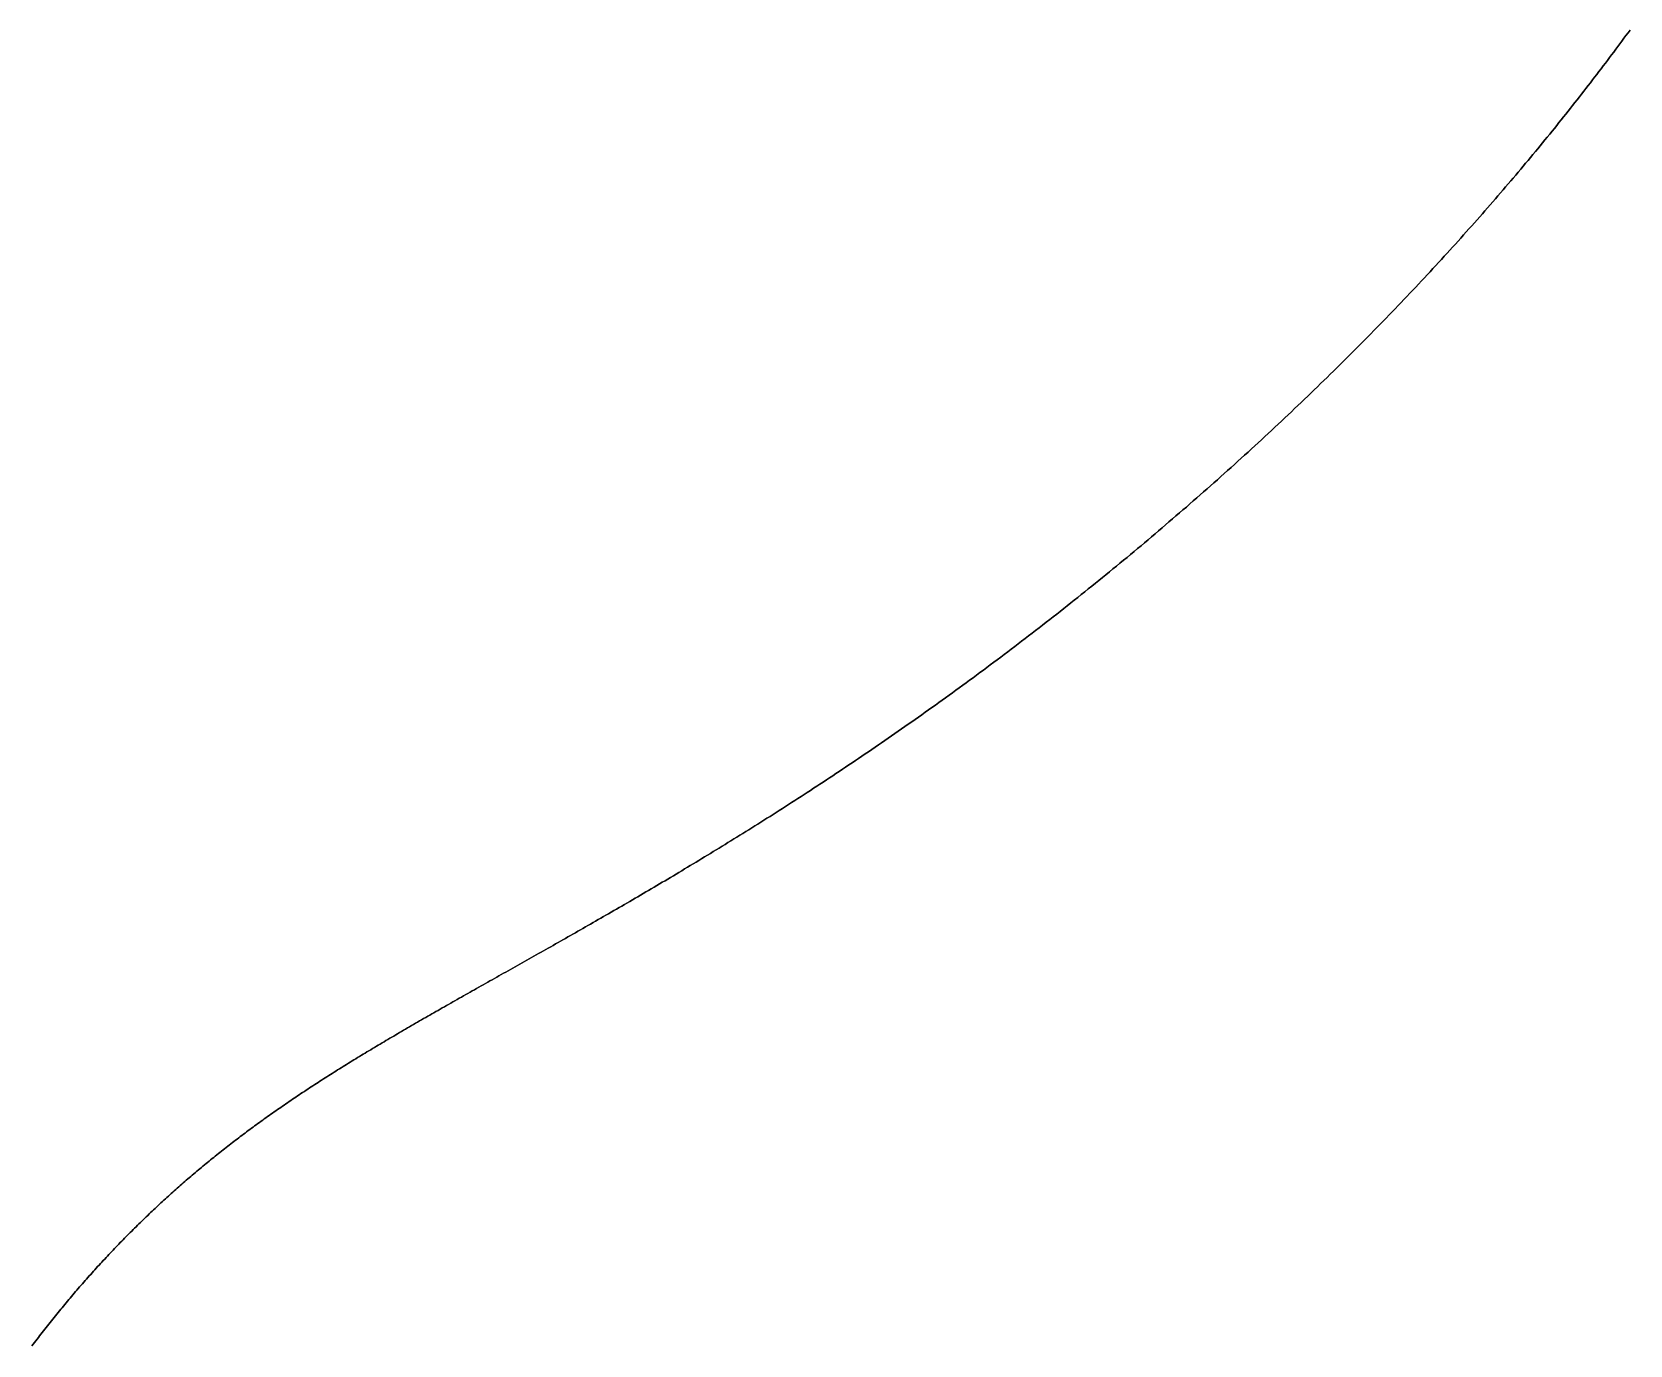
# Model space of a CAD drawing. Header units: inches. Extents: x 130170 to 284068, y 377793 to 804530.
# Drawn here: x 259881.2 to 259945.2, y 743717.8 to 743770.3 of the extents above; entities that cross this region are included whole.
import ezdxf

# ---------------------------------------------------------------- set-up
doc = ezdxf.new("R2010")
doc.units = ezdxf.units.IN
doc.header["$MEASUREMENT"] = 0
doc.layers.add('muni_il', color=7, linetype='Continuous')

msp = doc.modelspace()

# ---------------------------------------------------------------- linework, layer by layer
at = {"layer": 'muni_il'}
for points in [[(259881.204, 743717.744), (259881.255, 743717.811), (259881.306, 743717.879), (259881.358, 743717.947), (259881.409, 743718.014), (259881.461, 743718.081), (259881.512, 743718.148), (259881.564, 743718.215), (259881.616, 743718.282), (259881.668, 743718.349), (259881.72, 743718.416), (259881.772, 743718.482), (259881.825, 743718.549), (259881.877, 743718.615), (259881.93, 743718.681), (259881.983, 743718.747), (259882.035, 743718.813), (259882.088, 743718.879), (259882.141, 743718.945), (259882.194, 743719.01), (259882.248, 743719.076), (259882.301, 743719.141), (259882.354, 743719.206), (259882.408, 743719.271), (259882.462, 743719.336), (259882.515, 743719.401), (259882.569, 743719.466), (259882.623, 743719.53), (259882.677, 743719.594), (259882.731, 743719.659), (259882.785, 743719.723), (259882.84, 743719.787), (259882.894, 743719.851), (259882.949, 743719.914), (259883.003, 743719.978), (259883.058, 743720.041), (259883.113, 743720.104), (259883.168, 743720.167), (259883.223, 743720.231), (259883.278, 743720.293), (259883.333, 743720.356), (259883.388, 743720.419), (259883.443, 743720.481), (259883.499, 743720.543), (259883.554, 743720.605), (259883.61, 743720.667), (259883.666, 743720.729), (259883.721, 743720.791), (259883.777, 743720.852), (259883.833, 743720.914), (259883.889, 743720.975), (259883.945, 743721.036), (259884.001, 743721.097), (259884.057, 743721.158), (259884.114, 743721.218), (259884.17, 743721.279), (259884.227, 743721.339), (259884.283, 743721.399), (259884.34, 743721.459), (259884.396, 743721.519), (259884.453, 743721.579), (259884.51, 743721.638), (259884.567, 743721.698), (259884.624, 743721.757), (259884.681, 743721.816), (259884.738, 743721.875), (259884.795, 743721.934), (259884.853, 743721.993), (259884.91, 743722.051), (259884.967, 743722.11), (259885.025, 743722.168), (259885.082, 743722.226), (259885.14, 743722.284), (259885.198, 743722.341), (259885.255, 743722.399), (259885.313, 743722.456), (259885.371, 743722.514), (259885.429, 743722.571), (259885.487, 743722.628), (259885.545, 743722.685), (259885.603, 743722.741), (259885.662, 743722.798), (259885.72, 743722.854), (259885.778, 743722.911), (259885.837, 743722.966), (259885.895, 743723.022), (259885.954, 743723.078), (259886.013, 743723.134), (259886.071, 743723.189), (259886.13, 743723.245), (259886.189, 743723.3), (259886.248, 743723.355), (259886.307, 743723.41), (259886.366, 743723.464), (259886.425, 743723.519), (259886.484, 743723.573), (259886.543, 743723.627), (259886.603, 743723.682), (259886.662, 743723.736), (259886.722, 743723.789), (259886.781, 743723.843), (259886.841, 743723.897), (259886.9, 743723.95), (259886.96, 743724.003), (259887.02, 743724.056), (259887.08, 743724.109), (259887.14, 743724.162), (259887.2, 743724.215), (259887.26, 743724.267), (259887.32, 743724.32), (259887.38, 743724.372), (259887.441, 743724.424), (259887.501, 743724.476), (259887.561, 743724.528), (259887.622, 743724.579), (259887.683, 743724.631), (259887.743, 743724.682), (259887.804, 743724.734), (259887.865, 743724.785), (259887.926, 743724.836), (259887.987, 743724.887), (259888.048, 743724.938), (259888.109, 743724.988), (259888.17, 743725.039), (259888.232, 743725.089), (259888.293, 743725.139), (259888.355, 743725.19), (259888.416, 743725.239), (259888.478, 743725.289), (259888.54, 743725.339), (259888.602, 743725.389), (259888.663, 743725.438), (259888.726, 743725.488), (259888.788, 743725.537), (259888.85, 743725.586), (259888.912, 743725.635), (259888.974, 743725.684), (259889.037, 743725.733), (259889.1, 743725.782), (259889.162, 743725.831), (259889.225, 743725.879), (259889.288, 743725.927), (259889.351, 743725.976), (259889.414, 743726.024), (259889.477, 743726.072), (259889.541, 743726.12), (259889.604, 743726.168), (259889.668, 743726.216), (259889.731, 743726.264), (259889.795, 743726.311), (259889.859, 743726.359), (259889.923, 743726.406), (259889.987, 743726.453), (259890.051, 743726.501), (259890.115, 743726.548), (259890.18, 743726.595), (259890.244, 743726.642), (259890.309, 743726.689), (259890.374, 743726.736), (259890.438, 743726.782), (259890.503, 743726.829), (259890.569, 743726.876), (259890.634, 743726.922), (259890.699, 743726.969), (259890.765, 743727.015), (259890.83, 743727.061), (259890.896, 743727.108), (259890.962, 743727.154), (259891.028, 743727.2), (259891.094, 743727.246), (259891.161, 743727.292), (259891.227, 743727.338), (259891.294, 743727.384), (259891.361, 743727.43), (259891.428, 743727.476), (259891.495, 743727.521), (259891.562, 743727.567), (259891.629, 743727.613), (259891.697, 743727.658), (259891.764, 743727.704), (259891.832, 743727.749), (259891.9, 743727.795), (259891.968, 743727.84), (259892.036, 743727.885), (259892.105, 743727.931), (259892.173, 743727.976), (259892.242, 743728.021), (259892.311, 743728.067), (259892.38, 743728.112), (259892.449, 743728.157), (259892.519, 743728.202), (259892.588, 743728.247), (259892.658, 743728.292), (259892.728, 743728.337), (259892.798, 743728.382), (259892.868, 743728.427), (259892.939, 743728.473), (259893.009, 743728.518), (259893.08, 743728.563), (259893.151, 743728.608), (259893.222, 743728.653), (259893.294, 743728.698), (259893.365, 743728.743), (259893.437, 743728.788), (259893.509, 743728.833), (259893.581, 743728.878), (259893.653, 743728.923), (259893.726, 743728.968), (259893.798, 743729.013), (259893.871, 743729.058), (259893.944, 743729.103), (259894.018, 743729.148), (259894.091, 743729.193), (259894.165, 743729.238), (259894.238, 743729.283), (259894.312, 743729.329), (259894.387, 743729.374), (259894.461, 743729.419), (259894.536, 743729.464), (259894.611, 743729.509), (259894.686, 743729.555), (259894.761, 743729.6), (259894.837, 743729.645), (259894.913, 743729.691), (259894.989, 743729.736), (259895.065, 743729.782), (259895.141, 743729.827), (259895.218, 743729.873), (259895.295, 743729.918), (259895.372, 743729.964), (259895.449, 743730.01), (259895.526, 743730.056), (259895.604, 743730.101), (259895.682, 743730.147), (259895.76, 743730.193), (259895.839, 743730.239), (259895.917, 743730.285), (259895.996, 743730.331), (259896.075, 743730.378), (259896.155, 743730.424), (259896.234, 743730.47), (259896.314, 743730.517), (259896.394, 743730.563), (259896.474, 743730.61), (259896.555, 743730.656), (259896.636, 743730.703), (259896.717, 743730.75), (259896.798, 743730.797), (259896.88, 743730.844), (259896.961, 743730.89), (259897.043, 743730.938), (259897.126, 743730.985), (259897.208, 743731.032), (259897.291, 743731.08), (259897.374, 743731.127), (259897.457, 743731.175), (259897.541, 743731.222), (259897.624, 743731.27), (259897.708, 743731.318), (259897.793, 743731.366), (259897.877, 743731.414), (259897.962, 743731.462), (259898.047, 743731.511), (259898.132, 743731.559), (259898.218, 743731.608), (259898.304, 743731.657), (259898.39, 743731.705), (259898.476, 743731.754), (259898.563, 743731.803), (259898.65, 743731.852), (259898.737, 743731.902), (259898.824, 743731.951), (259898.912, 743732.001), (259899, 743732.05), (259899.088, 743732.1), (259899.177, 743732.15), (259899.266, 743732.2), (259899.355, 743732.251), (259899.444, 743732.301), (259899.534, 743732.351), (259899.624, 743732.402), (259899.714, 743732.453), (259899.804, 743732.504), (259899.895, 743732.555), (259899.986, 743732.606), (259900.077, 743732.658), (259900.169, 743732.709), (259900.261, 743732.761), (259900.353, 743732.813), (259900.445, 743732.865), (259900.538, 743732.917), (259900.631, 743732.97), (259900.724, 743733.022), (259900.818, 743733.075), (259900.912, 743733.128), (259901.006, 743733.181), (259901.1, 743733.234), (259901.195, 743733.288), (259901.29, 743733.341), (259901.385, 743733.395), (259901.481, 743733.449), (259901.577, 743733.503), (259901.673, 743733.558), (259901.77, 743733.612), (259901.866, 743733.667), (259901.964, 743733.722), (259902.061, 743733.777), (259902.159, 743733.833), (259902.257, 743733.888), (259902.355, 743733.944), (259902.453, 743734), (259902.552, 743734.056), (259902.652, 743734.112), (259902.751, 743734.169), (259902.851, 743734.226), (259902.951, 743734.283), (259903.051, 743734.34), (259903.152, 743734.398), (259903.253, 743734.455), (259903.355, 743734.513), (259903.456, 743734.571), (259903.558, 743734.63), (259903.66, 743734.688), (259903.763, 743734.747), (259903.866, 743734.806), (259903.969, 743734.866), (259904.072, 743734.925), (259904.176, 743734.985), (259904.281, 743735.045), (259904.385, 743735.105), (259904.49, 743735.166), (259904.595, 743735.227), (259904.7, 743735.288), (259904.806, 743735.349), (259904.912, 743735.41), (259905.018, 743735.472), (259905.125, 743735.534), (259905.232, 743735.597), (259905.339, 743735.659), (259905.447, 743735.722), (259905.555, 743735.785), (259905.663, 743735.849), (259905.771, 743735.913), (259905.88, 743735.976), (259905.99, 743736.041), (259906.099, 743736.105), (259906.209, 743736.17), (259906.319, 743736.235), (259906.43, 743736.3), (259906.54, 743736.366), (259906.652, 743736.432), (259906.763, 743736.499), (259906.875, 743736.565), (259906.987, 743736.632), (259907.099, 743736.699), (259907.212, 743736.766), (259907.325, 743736.834), (259907.438, 743736.902), (259907.552, 743736.971), (259907.666, 743737.039), (259907.781, 743737.108), (259907.895, 743737.178), (259908.01, 743737.247), (259908.126, 743737.317), (259908.241, 743737.388), (259908.357, 743737.458), (259908.473, 743737.529), (259908.59, 743737.6), (259908.707, 743737.672), (259908.824, 743737.744), (259908.942, 743737.816), (259909.06, 743737.889), (259909.178, 743737.962), (259909.296, 743738.035), (259909.415, 743738.109), (259909.534, 743738.183), (259909.654, 743738.257), (259909.774, 743738.331), (259909.894, 743738.406), (259910.014, 743738.482), (259910.135, 743738.557), (259910.256, 743738.633), (259910.377, 743738.71), (259910.499, 743738.786), (259910.621, 743738.864), (259910.743, 743738.941), (259910.866, 743739.019), (259910.989, 743739.097), (259911.112, 743739.176), (259911.236, 743739.255), (259911.359, 743739.334), (259911.484, 743739.413), (259911.608, 743739.494), (259911.733, 743739.574), (259911.858, 743739.655), (259911.983, 743739.736), (259912.109, 743739.817), (259912.235, 743739.899), (259912.361, 743739.981), (259912.488, 743740.064), (259912.614, 743740.147), (259912.742, 743740.231), (259912.869, 743740.314), (259912.997, 743740.399), (259913.125, 743740.483), (259913.253, 743740.568), (259913.382, 743740.654), (259913.51, 743740.739), (259913.639, 743740.825), (259913.769, 743740.912), (259913.899, 743740.999), (259914.029, 743741.086), (259914.159, 743741.174), (259914.289, 743741.262), (259914.42, 743741.35), (259914.551, 743741.439), (259914.682, 743741.528), (259914.814, 743741.618), (259914.946, 743741.708), (259915.078, 743741.799), (259915.21, 743741.889), (259915.343, 743741.981), (259915.475, 743742.072), (259915.608, 743742.164), (259915.742, 743742.257), (259915.875, 743742.35), (259916.009, 743742.443), (259916.143, 743742.536), (259916.277, 743742.63), (259916.412, 743742.725), (259916.546, 743742.819), (259916.681, 743742.915), (259916.816, 743743.01), (259916.952, 743743.106), (259917.087, 743743.203), (259917.223, 743743.299), (259917.359, 743743.397), (259917.495, 743743.494), (259917.631, 743743.592), (259917.768, 743743.691), (259917.905, 743743.789), (259918.041, 743743.888), (259918.178, 743743.988), (259918.316, 743744.088), (259918.453, 743744.188), (259918.591, 743744.289), (259918.729, 743744.39), (259918.867, 743744.491), (259919.005, 743744.593), (259919.143, 743744.695), (259919.281, 743744.798), (259919.42, 743744.901), (259919.559, 743745.004), (259919.697, 743745.108), (259919.836, 743745.212), (259919.975, 743745.317), (259920.115, 743745.422), (259920.254, 743745.527), (259920.393, 743745.632), (259920.533, 743745.738), (259920.673, 743745.845), (259920.812, 743745.951), (259920.952, 743746.058), (259921.092, 743746.166), (259921.232, 743746.274), (259921.372, 743746.382), (259921.513, 743746.49), (259921.653, 743746.599), (259921.793, 743746.708), (259921.934, 743746.818), (259922.074, 743746.928), (259922.215, 743747.038), (259922.355, 743747.148), (259922.496, 743747.259), (259922.637, 743747.37), (259922.777, 743747.482), (259922.918, 743747.594), (259923.059, 743747.706), (259923.199, 743747.819), (259923.34, 743747.931), (259923.481, 743748.044), (259923.622, 743748.158), (259923.763, 743748.272), (259923.903, 743748.386), (259924.044, 743748.5), (259924.185, 743748.615), (259924.326, 743748.73), (259924.466, 743748.845), (259924.607, 743748.96), (259924.748, 743749.076), (259924.888, 743749.192), (259925.029, 743749.309), (259925.169, 743749.425), (259925.309, 743749.542), (259925.45, 743749.659), (259925.59, 743749.777), (259925.73, 743749.894), (259925.87, 743750.012), (259926.01, 743750.131), (259926.15, 743750.249), (259926.29, 743750.368), (259926.43, 743750.487), (259926.569, 743750.606), (259926.709, 743750.725), (259926.848, 743750.845), (259926.987, 743750.965), (259927.126, 743751.085), (259927.265, 743751.205), (259927.404, 743751.325), (259927.543, 743751.446), (259927.681, 743751.567), (259927.82, 743751.688), (259927.958, 743751.809), (259928.096, 743751.931), (259928.234, 743752.052), (259928.371, 743752.174), (259928.509, 743752.296), (259928.646, 743752.418), (259928.783, 743752.54), (259928.92, 743752.663), (259929.056, 743752.785), (259929.193, 743752.908), (259929.329, 743753.031), (259929.465, 743753.154), (259929.601, 743753.277), (259929.736, 743753.401), (259929.872, 743753.524), (259930.007, 743753.648), (259930.141, 743753.772), (259930.276, 743753.895), (259930.41, 743754.019), (259930.544, 743754.143), (259930.678, 743754.267), (259930.811, 743754.392), (259930.944, 743754.516), (259931.077, 743754.64), (259931.21, 743754.765), (259931.342, 743754.889), (259931.474, 743755.014), (259931.606, 743755.139), (259931.737, 743755.263), (259931.869, 743755.388), (259931.999, 743755.513), (259932.13, 743755.638), (259932.26, 743755.763), (259932.39, 743755.888), (259932.519, 743756.013), (259932.648, 743756.138), (259932.777, 743756.263), (259932.906, 743756.388), (259933.034, 743756.513), (259933.162, 743756.638), (259933.289, 743756.763), (259933.416, 743756.889), (259933.543, 743757.014), (259933.669, 743757.139), (259933.795, 743757.264), (259933.921, 743757.389), (259934.046, 743757.514), (259934.171, 743757.639), (259934.295, 743757.764), (259934.419, 743757.889), (259934.543, 743758.014), (259934.666, 743758.139), (259934.789, 743758.264), (259934.911, 743758.389), (259935.033, 743758.513), (259935.155, 743758.638), (259935.276, 743758.763), (259935.397, 743758.887), (259935.518, 743759.012), (259935.638, 743759.136), (259935.757, 743759.261), (259935.876, 743759.385), (259935.995, 743759.509), (259936.113, 743759.633), (259936.231, 743759.757), (259936.349, 743759.881), (259936.466, 743760.005), (259936.583, 743760.129), (259936.699, 743760.252), (259936.815, 743760.376), (259936.93, 743760.499), (259937.045, 743760.623), (259937.159, 743760.746), (259937.273, 743760.869), (259937.387, 743760.992), (259937.5, 743761.115), (259937.613, 743761.238), (259937.725, 743761.36), (259937.837, 743761.483), (259937.948, 743761.605), (259938.059, 743761.727), (259938.169, 743761.849), (259938.28, 743761.971), (259938.389, 743762.093), (259938.498, 743762.214), (259938.607, 743762.336), (259938.715, 743762.457), (259938.823, 743762.578), (259938.93, 743762.699), (259939.037, 743762.82), (259939.144, 743762.941), (259939.25, 743763.061), (259939.355, 743763.182), (259939.46, 743763.302), (259939.565, 743763.422), (259939.669, 743763.542), (259939.773, 743763.662), (259939.876, 743763.781), (259939.979, 743763.901), (259940.082, 743764.02), (259940.183, 743764.139), (259940.285, 743764.258), (259940.386, 743764.376), (259940.487, 743764.495), (259940.587, 743764.613), (259940.687, 743764.731), (259940.786, 743764.849), (259940.885, 743764.967), (259940.983, 743765.085), (259941.081, 743765.202), (259941.179, 743765.32), (259941.276, 743765.437), (259941.373, 743765.554), (259941.469, 743765.67), (259941.565, 743765.787), (259941.661, 743765.903), (259941.756, 743766.02), (259941.85, 743766.136), (259941.945, 743766.251), (259942.038, 743766.367), (259942.132, 743766.483), (259942.225, 743766.598), (259942.317, 743766.713), (259942.41, 743766.828), (259942.501, 743766.943), (259942.593, 743767.057), (259942.684, 743767.172), (259942.774, 743767.286), (259942.864, 743767.4), (259942.954, 743767.514), (259943.044, 743767.628), (259943.133, 743767.741), (259943.221, 743767.855), (259943.309, 743767.968), (259943.397, 743768.081), (259943.485, 743768.194), (259943.572, 743768.307), (259943.659, 743768.419), (259943.745, 743768.532), (259943.831, 743768.644), (259943.917, 743768.756), (259944.002, 743768.868), (259944.087, 743768.98), (259944.172, 743769.091), (259944.256, 743769.203), (259944.34, 743769.314), (259944.423, 743769.425), (259944.507, 743769.536), (259944.589, 743769.647), (259944.672, 743769.758), (259944.754, 743769.868), (259944.836, 743769.979), (259944.918, 743770.089), (259944.999, 743770.2), (259945.08, 743770.31), (259945.161, 743770.42)], [(259945.161, 743770.42), (259945.08, 743770.31), (259944.999, 743770.2), (259944.918, 743770.089), (259944.836, 743769.979), (259944.754, 743769.868), (259944.672, 743769.758), (259944.589, 743769.647), (259944.507, 743769.536), (259944.423, 743769.425), (259944.34, 743769.314), (259944.256, 743769.203), (259944.172, 743769.091), (259944.087, 743768.98), (259944.002, 743768.868), (259943.917, 743768.756), (259943.831, 743768.644), (259943.745, 743768.532), (259943.659, 743768.419), (259943.572, 743768.307), (259943.485, 743768.194), (259943.397, 743768.081), (259943.309, 743767.968), (259943.221, 743767.855), (259943.133, 743767.741), (259943.044, 743767.628), (259942.954, 743767.514), (259942.864, 743767.4), (259942.774, 743767.286), (259942.684, 743767.172), (259942.593, 743767.057), (259942.501, 743766.943), (259942.41, 743766.828), (259942.317, 743766.713), (259942.225, 743766.598), (259942.132, 743766.483), (259942.038, 743766.367), (259941.945, 743766.251), (259941.85, 743766.136), (259941.756, 743766.02), (259941.661, 743765.903), (259941.565, 743765.787), (259941.469, 743765.67), (259941.373, 743765.554), (259941.276, 743765.437), (259941.179, 743765.32), (259941.081, 743765.202), (259940.983, 743765.085), (259940.885, 743764.967), (259940.786, 743764.849), (259940.687, 743764.731), (259940.587, 743764.613), (259940.487, 743764.495), (259940.386, 743764.376), (259940.285, 743764.258), (259940.183, 743764.139), (259940.082, 743764.02), (259939.979, 743763.901), (259939.876, 743763.781), (259939.773, 743763.662), (259939.669, 743763.542), (259939.565, 743763.422), (259939.46, 743763.302), (259939.355, 743763.182), (259939.25, 743763.061), (259939.144, 743762.941), (259939.037, 743762.82), (259938.93, 743762.699), (259938.823, 743762.578), (259938.715, 743762.457), (259938.607, 743762.336), (259938.498, 743762.214), (259938.389, 743762.093), (259938.28, 743761.971), (259938.169, 743761.849), (259938.059, 743761.727), (259937.948, 743761.605), (259937.837, 743761.483), (259937.725, 743761.36), (259937.613, 743761.238), (259937.5, 743761.115), (259937.387, 743760.992), (259937.273, 743760.869), (259937.159, 743760.746), (259937.045, 743760.623), (259936.93, 743760.499), (259936.815, 743760.376), (259936.699, 743760.252), (259936.583, 743760.129), (259936.466, 743760.005), (259936.349, 743759.881), (259936.231, 743759.757), (259936.113, 743759.633), (259935.995, 743759.509), (259935.876, 743759.385), (259935.757, 743759.261), (259935.638, 743759.136), (259935.518, 743759.012), (259935.397, 743758.887), (259935.276, 743758.763), (259935.155, 743758.638), (259935.033, 743758.513), (259934.911, 743758.389), (259934.789, 743758.264), (259934.666, 743758.139), (259934.543, 743758.014), (259934.419, 743757.889), (259934.295, 743757.764), (259934.171, 743757.639), (259934.046, 743757.514), (259933.921, 743757.389), (259933.795, 743757.264), (259933.669, 743757.139), (259933.543, 743757.014), (259933.416, 743756.889), (259933.289, 743756.763), (259933.162, 743756.638), (259933.034, 743756.513), (259932.906, 743756.388), (259932.777, 743756.263), (259932.648, 743756.138), (259932.519, 743756.013), (259932.39, 743755.888), (259932.26, 743755.763), (259932.13, 743755.638), (259931.999, 743755.513), (259931.869, 743755.388), (259931.737, 743755.263), (259931.606, 743755.139), (259931.474, 743755.014), (259931.342, 743754.889), (259931.21, 743754.765), (259931.077, 743754.64), (259930.944, 743754.516), (259930.811, 743754.392), (259930.678, 743754.267), (259930.544, 743754.143), (259930.41, 743754.019), (259930.276, 743753.895), (259930.141, 743753.772), (259930.007, 743753.648), (259929.872, 743753.524), (259929.736, 743753.401), (259929.601, 743753.277), (259929.465, 743753.154), (259929.329, 743753.031), (259929.193, 743752.908), (259929.056, 743752.785), (259928.92, 743752.663), (259928.783, 743752.54), (259928.646, 743752.418), (259928.509, 743752.296), (259928.371, 743752.174), (259928.234, 743752.052), (259928.096, 743751.931), (259927.958, 743751.809), (259927.82, 743751.688), (259927.681, 743751.567), (259927.543, 743751.446), (259927.404, 743751.325), (259927.265, 743751.205), (259927.126, 743751.085), (259926.987, 743750.965), (259926.848, 743750.845), (259926.709, 743750.725), (259926.569, 743750.606), (259926.43, 743750.487), (259926.29, 743750.368), (259926.15, 743750.249), (259926.01, 743750.131), (259925.87, 743750.012), (259925.73, 743749.894), (259925.59, 743749.777), (259925.45, 743749.659), (259925.309, 743749.542), (259925.169, 743749.425), (259925.029, 743749.309), (259924.888, 743749.192), (259924.748, 743749.076), (259924.607, 743748.96), (259924.466, 743748.845), (259924.326, 743748.73), (259924.185, 743748.615), (259924.044, 743748.5), (259923.903, 743748.386), (259923.763, 743748.272), (259923.622, 743748.158), (259923.481, 743748.044), (259923.34, 743747.931), (259923.199, 743747.819), (259923.059, 743747.706), (259922.918, 743747.594), (259922.777, 743747.482), (259922.637, 743747.37), (259922.496, 743747.259), (259922.355, 743747.148), (259922.215, 743747.038), (259922.074, 743746.928), (259921.934, 743746.818), (259921.793, 743746.708), (259921.653, 743746.599), (259921.513, 743746.49), (259921.372, 743746.382), (259921.232, 743746.274), (259921.092, 743746.166), (259920.952, 743746.058), (259920.812, 743745.951), (259920.673, 743745.845), (259920.533, 743745.738), (259920.393, 743745.632), (259920.254, 743745.527), (259920.115, 743745.422), (259919.975, 743745.317), (259919.836, 743745.212), (259919.697, 743745.108), (259919.559, 743745.004), (259919.42, 743744.901), (259919.281, 743744.798), (259919.143, 743744.695), (259919.005, 743744.593), (259918.867, 743744.491), (259918.729, 743744.39), (259918.591, 743744.289), (259918.453, 743744.188), (259918.316, 743744.088), (259918.178, 743743.988), (259918.041, 743743.888), (259917.905, 743743.789), (259917.768, 743743.691), (259917.631, 743743.592), (259917.495, 743743.494), (259917.359, 743743.397), (259917.223, 743743.299), (259917.087, 743743.203), (259916.952, 743743.106), (259916.816, 743743.01), (259916.681, 743742.915), (259916.546, 743742.819), (259916.412, 743742.725), (259916.277, 743742.63), (259916.143, 743742.536), (259916.009, 743742.443), (259915.875, 743742.35), (259915.742, 743742.257), (259915.608, 743742.164), (259915.475, 743742.072), (259915.343, 743741.981), (259915.21, 743741.889), (259915.078, 743741.799), (259914.946, 743741.708), (259914.814, 743741.618), (259914.682, 743741.528), (259914.551, 743741.439), (259914.42, 743741.35), (259914.289, 743741.262), (259914.159, 743741.174), (259914.029, 743741.086), (259913.899, 743740.999), (259913.769, 743740.912), (259913.639, 743740.825), (259913.51, 743740.739), (259913.382, 743740.654), (259913.253, 743740.568), (259913.125, 743740.483), (259912.997, 743740.399), (259912.869, 743740.314), (259912.742, 743740.231), (259912.614, 743740.147), (259912.488, 743740.064), (259912.361, 743739.981), (259912.235, 743739.899), (259912.109, 743739.817), (259911.983, 743739.736), (259911.858, 743739.655), (259911.733, 743739.574), (259911.608, 743739.494), (259911.484, 743739.413), (259911.359, 743739.334), (259911.236, 743739.255), (259911.112, 743739.176), (259910.989, 743739.097), (259910.866, 743739.019), (259910.743, 743738.941), (259910.621, 743738.864), (259910.499, 743738.786), (259910.377, 743738.71), (259910.256, 743738.633), (259910.135, 743738.557), (259910.014, 743738.482), (259909.894, 743738.406), (259909.774, 743738.331), (259909.654, 743738.257), (259909.534, 743738.183), (259909.415, 743738.109), (259909.296, 743738.035), (259909.178, 743737.962), (259909.06, 743737.889), (259908.942, 743737.816), (259908.824, 743737.744), (259908.707, 743737.672), (259908.59, 743737.6), (259908.473, 743737.529), (259908.357, 743737.458), (259908.241, 743737.388), (259908.126, 743737.317), (259908.01, 743737.247), (259907.895, 743737.178), (259907.781, 743737.108), (259907.666, 743737.039), (259907.552, 743736.971), (259907.438, 743736.902), (259907.325, 743736.834), (259907.212, 743736.766), (259907.099, 743736.699), (259906.987, 743736.632), (259906.875, 743736.565), (259906.763, 743736.499), (259906.652, 743736.432), (259906.54, 743736.366), (259906.43, 743736.3), (259906.319, 743736.235), (259906.209, 743736.17), (259906.099, 743736.105), (259905.99, 743736.041), (259905.88, 743735.976), (259905.771, 743735.913), (259905.663, 743735.849), (259905.555, 743735.785), (259905.447, 743735.722), (259905.339, 743735.659), (259905.232, 743735.597), (259905.125, 743735.534), (259905.018, 743735.472), (259904.912, 743735.41), (259904.806, 743735.349), (259904.7, 743735.288), (259904.595, 743735.227), (259904.49, 743735.166), (259904.385, 743735.105), (259904.281, 743735.045), (259904.176, 743734.985), (259904.072, 743734.925), (259903.969, 743734.866), (259903.866, 743734.806), (259903.763, 743734.747), (259903.66, 743734.688), (259903.558, 743734.63), (259903.456, 743734.571), (259903.355, 743734.513), (259903.253, 743734.455), (259903.152, 743734.398), (259903.051, 743734.34), (259902.951, 743734.283), (259902.851, 743734.226), (259902.751, 743734.169), (259902.652, 743734.112), (259902.552, 743734.056), (259902.453, 743734), (259902.355, 743733.944), (259902.257, 743733.888), (259902.159, 743733.833), (259902.061, 743733.777), (259901.964, 743733.722), (259901.866, 743733.667), (259901.77, 743733.612), (259901.673, 743733.558), (259901.577, 743733.503), (259901.481, 743733.449), (259901.385, 743733.395), (259901.29, 743733.341), (259901.195, 743733.288), (259901.1, 743733.234), (259901.006, 743733.181), (259900.912, 743733.128), (259900.818, 743733.075), (259900.724, 743733.022), (259900.631, 743732.97), (259900.538, 743732.917), (259900.445, 743732.865), (259900.353, 743732.813), (259900.261, 743732.761), (259900.169, 743732.709), (259900.077, 743732.658), (259899.986, 743732.606), (259899.895, 743732.555), (259899.804, 743732.504), (259899.714, 743732.453), (259899.624, 743732.402), (259899.534, 743732.351), (259899.444, 743732.301), (259899.355, 743732.251), (259899.266, 743732.2), (259899.177, 743732.15), (259899.088, 743732.1), (259899, 743732.05), (259898.912, 743732.001), (259898.824, 743731.951), (259898.737, 743731.902), (259898.65, 743731.852), (259898.563, 743731.803), (259898.476, 743731.754), (259898.39, 743731.705), (259898.304, 743731.657), (259898.218, 743731.608), (259898.132, 743731.559), (259898.047, 743731.511), (259897.962, 743731.462), (259897.877, 743731.414), (259897.793, 743731.366), (259897.708, 743731.318), (259897.624, 743731.27), (259897.541, 743731.222), (259897.457, 743731.175), (259897.374, 743731.127), (259897.291, 743731.08), (259897.208, 743731.032), (259897.126, 743730.985), (259897.043, 743730.938), (259896.961, 743730.89), (259896.88, 743730.844), (259896.798, 743730.797), (259896.717, 743730.75), (259896.636, 743730.703), (259896.555, 743730.656), (259896.474, 743730.61), (259896.394, 743730.563), (259896.314, 743730.517), (259896.234, 743730.47), (259896.155, 743730.424), (259896.075, 743730.378), (259895.996, 743730.331), (259895.917, 743730.285), (259895.839, 743730.239), (259895.76, 743730.193), (259895.682, 743730.147), (259895.604, 743730.101), (259895.526, 743730.056), (259895.449, 743730.01), (259895.372, 743729.964), (259895.295, 743729.918), (259895.218, 743729.873), (259895.141, 743729.827), (259895.065, 743729.782), (259894.989, 743729.736), (259894.913, 743729.691), (259894.837, 743729.645), (259894.761, 743729.6), (259894.686, 743729.555), (259894.611, 743729.509), (259894.536, 743729.464), (259894.461, 743729.419), (259894.387, 743729.374), (259894.312, 743729.329), (259894.238, 743729.283), (259894.165, 743729.238), (259894.091, 743729.193), (259894.018, 743729.148), (259893.944, 743729.103), (259893.871, 743729.058), (259893.798, 743729.013), (259893.726, 743728.968), (259893.653, 743728.923), (259893.581, 743728.878), (259893.509, 743728.833), (259893.437, 743728.788), (259893.365, 743728.743), (259893.294, 743728.698), (259893.222, 743728.653), (259893.151, 743728.608), (259893.08, 743728.563), (259893.009, 743728.518), (259892.939, 743728.473), (259892.868, 743728.427), (259892.798, 743728.382), (259892.728, 743728.337), (259892.658, 743728.292), (259892.588, 743728.247), (259892.519, 743728.202), (259892.449, 743728.157), (259892.38, 743728.112), (259892.311, 743728.067), (259892.242, 743728.021), (259892.173, 743727.976), (259892.105, 743727.931), (259892.036, 743727.885), (259891.968, 743727.84), (259891.9, 743727.795), (259891.832, 743727.749), (259891.764, 743727.704), (259891.697, 743727.658), (259891.629, 743727.613), (259891.562, 743727.567), (259891.495, 743727.521), (259891.428, 743727.476), (259891.361, 743727.43), (259891.294, 743727.384), (259891.227, 743727.338), (259891.161, 743727.292), (259891.094, 743727.246), (259891.028, 743727.2), (259890.962, 743727.154), (259890.896, 743727.108), (259890.83, 743727.061), (259890.765, 743727.015), (259890.699, 743726.969), (259890.634, 743726.922), (259890.569, 743726.876), (259890.503, 743726.829), (259890.438, 743726.782), (259890.374, 743726.736), (259890.309, 743726.689), (259890.244, 743726.642), (259890.18, 743726.595), (259890.115, 743726.548), (259890.051, 743726.501), (259889.987, 743726.453), (259889.923, 743726.406), (259889.859, 743726.359), (259889.795, 743726.311), (259889.731, 743726.264), (259889.668, 743726.216), (259889.604, 743726.168), (259889.541, 743726.12), (259889.477, 743726.072), (259889.414, 743726.024), (259889.351, 743725.976), (259889.288, 743725.927), (259889.225, 743725.879), (259889.162, 743725.831), (259889.1, 743725.782), (259889.037, 743725.733), (259888.974, 743725.684), (259888.912, 743725.635), (259888.85, 743725.586), (259888.788, 743725.537), (259888.726, 743725.488), (259888.663, 743725.438), (259888.602, 743725.389), (259888.54, 743725.339), (259888.478, 743725.289), (259888.416, 743725.239), (259888.355, 743725.19), (259888.293, 743725.139), (259888.232, 743725.089), (259888.17, 743725.039), (259888.109, 743724.988), (259888.048, 743724.938), (259887.987, 743724.887), (259887.926, 743724.836), (259887.865, 743724.785), (259887.804, 743724.734), (259887.743, 743724.682), (259887.683, 743724.631), (259887.622, 743724.579), (259887.561, 743724.528), (259887.501, 743724.476), (259887.441, 743724.424), (259887.38, 743724.372), (259887.32, 743724.32), (259887.26, 743724.267), (259887.2, 743724.215), (259887.14, 743724.162), (259887.08, 743724.109), (259887.02, 743724.056), (259886.96, 743724.003), (259886.9, 743723.95), (259886.841, 743723.897), (259886.781, 743723.843), (259886.722, 743723.789), (259886.662, 743723.736), (259886.603, 743723.682), (259886.543, 743723.627), (259886.484, 743723.573), (259886.425, 743723.519), (259886.366, 743723.464), (259886.307, 743723.41), (259886.248, 743723.355), (259886.189, 743723.3), (259886.13, 743723.245), (259886.071, 743723.189), (259886.013, 743723.134), (259885.954, 743723.078), (259885.895, 743723.022), (259885.837, 743722.966), (259885.778, 743722.911), (259885.72, 743722.854), (259885.662, 743722.798), (259885.603, 743722.741), (259885.545, 743722.685), (259885.487, 743722.628), (259885.429, 743722.571), (259885.371, 743722.514), (259885.313, 743722.456), (259885.255, 743722.399), (259885.198, 743722.341), (259885.14, 743722.284), (259885.082, 743722.226), (259885.025, 743722.168), (259884.967, 743722.11), (259884.91, 743722.051), (259884.853, 743721.993), (259884.795, 743721.934), (259884.738, 743721.875), (259884.681, 743721.816), (259884.624, 743721.757), (259884.567, 743721.698), (259884.51, 743721.638), (259884.453, 743721.579), (259884.396, 743721.519), (259884.34, 743721.459), (259884.283, 743721.399), (259884.227, 743721.339), (259884.17, 743721.279), (259884.114, 743721.218), (259884.057, 743721.158), (259884.001, 743721.097), (259883.945, 743721.036), (259883.889, 743720.975), (259883.833, 743720.914), (259883.777, 743720.852), (259883.721, 743720.791), (259883.666, 743720.729), (259883.61, 743720.667), (259883.554, 743720.605), (259883.499, 743720.543), (259883.443, 743720.481), (259883.388, 743720.419), (259883.333, 743720.356), (259883.278, 743720.293), (259883.223, 743720.231), (259883.168, 743720.167), (259883.113, 743720.104), (259883.058, 743720.041), (259883.003, 743719.978), (259882.949, 743719.914), (259882.894, 743719.851), (259882.84, 743719.787), (259882.785, 743719.723), (259882.731, 743719.659), (259882.677, 743719.594), (259882.623, 743719.53), (259882.569, 743719.466), (259882.515, 743719.401), (259882.462, 743719.336), (259882.408, 743719.271), (259882.354, 743719.206), (259882.301, 743719.141), (259882.248, 743719.076), (259882.194, 743719.01), (259882.141, 743718.945), (259882.088, 743718.879), (259882.035, 743718.813), (259881.983, 743718.747), (259881.93, 743718.681), (259881.877, 743718.615), (259881.825, 743718.549), (259881.772, 743718.482), (259881.72, 743718.416), (259881.668, 743718.349), (259881.616, 743718.282), (259881.564, 743718.215), (259881.512, 743718.148), (259881.461, 743718.081), (259881.409, 743718.014), (259881.358, 743717.947), (259881.306, 743717.879), (259881.255, 743717.811), (259881.204, 743717.744)]]:
    msp.add_lwpolyline(points, dxfattribs=at)

doc.saveas('drawing.dxf')
